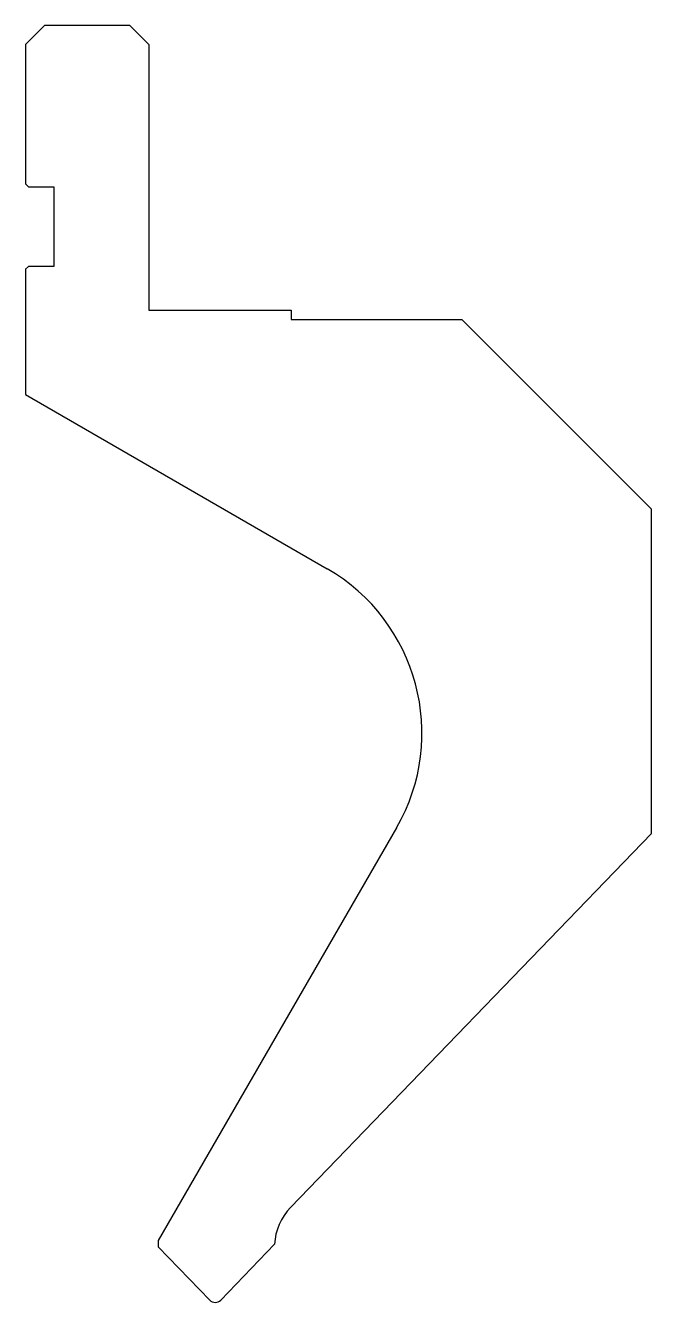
# Model space of a CAD drawing. Header units: metres. Extents: x 63 to 129, y -60 to 75.
import ezdxf

# ---------------------------------------------------------------- set-up
doc = ezdxf.new("R2010")
doc.units = ezdxf.units.M

msp = doc.modelspace()

# ---------------------------------------------------------------- linework, layer by layer
for p, q in [((64.982431, 74.844275), (62.982431, 72.844275)), ((73.982431, 74.844275), (64.982431, 74.844275)), ((75.982431, 72.844275), (73.982431, 74.844275)), ((62.982431, 72.844275), (62.982431, 58.144275)), ((75.982431, 72.844275), (75.982431, 44.844275)), ((62.982431, 58.144275), (63.282431, 57.844275)), ((63.282431, 57.844275), (65.982431, 57.844275)), ((65.982431, 57.844275), (65.982431, 49.444275)), ((63.282431, 49.444275), (62.982431, 49.144275)), ((62.982431, 49.144275), (62.982431, 35.924275)), ((65.982431, 49.444275), (63.282431, 49.444275)), ((75.982431, 44.844275), (90.982431, 44.844275)), ((90.982431, 44.844275), (90.982431, 43.844275)), ((90.982431, 43.844275), (108.982431, 43.844275)), ((128.982431, 23.844275), (108.982431, 43.844275)), ((62.982431, 35.924275), (94.782431, 17.564536)), ((128.982431, -10.363641), (128.982431, 23.844275)), ((102.102939, -9.755972), (76.982431, -53.265968)), ((90.920644, -49.777775), (128.982431, -10.363641)), ((76.982431, -53.265968), (76.982431, -53.944189)), ((83.557902, -59.561452), (89.242814, -53.674554)), ((76.982431, -53.944189), (82.406959, -59.561452))]:
    msp.add_line(p, q)
for centre, radius, start, end in [((84.782431, 0.244028), 20, 330, 60), ((95.236683, -53.945725), 6, 136, 177.409622), ((82.982431, -59.005725), 0.8, 224, 316)]:
    msp.add_arc(centre, radius, start, end)

doc.saveas('drawing.dxf')
